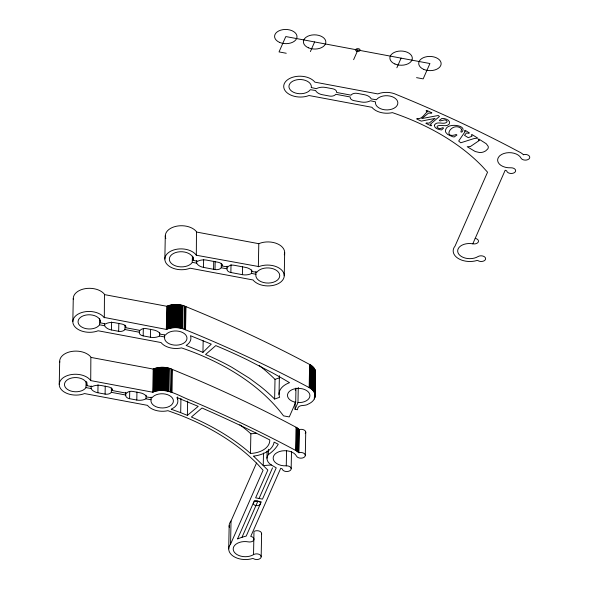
<?xml version="1.0" encoding="UTF-8"?>
<svg xmlns="http://www.w3.org/2000/svg" width="589" height="589" viewBox="0 0 589 589"><rect width="100%" height="100%" fill="white"/><g stroke="black" fill="none" stroke-linecap="round" stroke-linejoin="round"><path stroke-width="0.88" d="M295.155 402.177L295.015 409.296L297.467 409.753C297.828 403.59 304.609 406.741 308.261 404.083C310.697 403.009 313.017 401.367 314.312 398.974C316.985 394.24 312.884 388.99 308.489 387.223L299.16 382.283A1161.029 735.374 1.1 0 0 194.296 333.389L185.609 329.833C179.623 327.057 172.437 326.895 166.334 329.42L104.01 317.397A16.455 10.425 1.1 0 0 81.429 312.634A16.455 10.425 1.1 0 0 75.105 327.013A16.455 10.425 1.1 0 0 98.127 330.775L161.04 342.548A16.455 10.425 1.1 0 0 181.53 347.9A229.968 145.652 1.1 0 1 283.508 415.856L289.273 416.931L295.707 402.302L295.965 388.055M59.246 384.396L59.688 361.248M72.83 321.601L73.272 298.454M151.123 397.096L151.034 399.931A11.22 7.105 1.1 0 0 158.066 407.426A11.22 7.105 1.1 0 0 171.193 405.188L171.532 404.886A11.22 7.105 1.1 0 0 167.615 394.704A11.22 7.105 1.1 0 0 151.969 397.796L146.794 396.993A9.917 6.28 1.1 0 0 139.991 392.775L132.79 391.427A5.294 3.357 1.1 0 0 126.547 393.209L112.131 390.507A5.294 3.357 1.1 0 0 108.288 386.84L101.08 385.493A9.917 6.28 1.1 0 0 91.884 386.723L86.841 385.611A11.22 7.105 1.1 0 0 72.322 377.858A11.22 7.105 1.1 0 0 67.293 389.285A11.22 7.105 1.1 0 0 85.906 387.739L86.127 381.355M86.804 385.773L86.877 382.209M256.509 463.057L231.021 521.015L230.571 544.162A16.44 10.411 1.1 0 0 233.428 556.303A16.44 10.411 1.1 0 0 252.49 558.541L253.476 558.652A4.491 2.842 1.1 0 0 259.823 558.762A4.491 2.842 1.1 0 0 259.882 554.742A4.491 2.842 1.1 0 0 253.535 554.632A11.949 7.569 1.1 0 1 233.583 550.899A11.949 7.569 1.1 0 1 248.352 541.88A4.491 2.842 1.1 0 0 253.874 539.958A4.491 2.842 1.1 0 0 250.745 536.424L280.725 468.277L282.227 468.903A4.491 2.842 1.1 0 0 287.13 471.517A4.491 2.842 1.1 0 0 291.165 468.454A4.491 2.842 1.1 0 0 286.269 465.84A11.964 7.583 1.1 0 1 274.864 462.07A11.964 7.583 1.1 0 1 275.144 453.986L275.497 453.663A11.964 7.583 1.1 0 1 287.093 450.828A11.964 7.583 1.1 0 1 296.532 456.136A4.491 2.842 1.1 0 0 302.164 458.058A4.491 2.842 1.1 0 0 305.095 454.524A4.491 2.842 1.1 0 0 299.462 452.602L298.91 452.757L296.238 450.725L285.577 445.078A1161.029 735.374 1.1 0 0 191.565 400.741C179.63 396.507 166.076 386.347 152.75 392.215L90.721 380.604L90.868 357.044A16.455 10.425 1.1 0 0 71.608 351.456A16.455 10.425 1.1 0 0 59.761 362.338M151.071 399.762L145.991 398.812A9.917 6.28 1.1 0 1 136.795 400.041L129.587 398.694A5.294 3.357 1.1 0 1 125.744 395.028L111.328 392.326A5.294 3.357 1.1 0 1 105.092 394.107L97.884 392.76A9.917 6.28 1.1 0 1 91.081 388.541L91.133 385.869M97.884 392.76L98.039 384.75M164.692 335.193L164.618 337.136A11.22 7.105 1.1 0 0 171.657 344.631A11.22 7.105 1.1 0 0 184.784 342.4L185.115 342.099A11.22 7.105 1.1 0 0 181.206 331.916A11.22 7.105 1.1 0 0 165.553 335.001L160.377 334.206A9.917 6.28 1.1 0 0 153.582 329.98L146.374 328.633A5.294 3.357 1.1 0 0 140.13 330.414L125.715 327.72A5.294 3.357 1.1 0 0 121.871 324.046L114.664 322.698A9.917 6.28 1.1 0 0 105.468 323.928L100.432 322.816A11.22 7.105 1.1 0 0 85.913 315.063A11.22 7.105 1.1 0 0 80.884 326.497A11.22 7.105 1.1 0 0 99.489 324.944L99.71 318.561M100.395 322.978L100.447 320.306M104.312 317.81L104.452 294.25A16.455 10.425 1.1 0 0 85.191 288.662A16.455 10.425 1.1 0 0 73.353 299.543M164.655 336.974L159.575 336.017A9.917 6.28 1.1 0 1 150.386 337.247L143.179 335.899A5.294 3.357 1.1 0 1 139.328 332.233L124.92 329.531A5.294 3.357 1.1 0 1 118.676 331.312L111.468 329.965A9.917 6.28 1.1 0 1 104.673 325.746L104.702 323.965M105.092 394.107L105.24 386.097M111.468 329.965L111.623 321.955M111.328 392.326L111.417 387.879M112.131 390.507L112.168 388.733M118.676 331.312L118.831 323.302M124.92 329.531L125.001 325.084M125.715 327.72L125.752 325.938M125.744 395.028L125.796 392.355M129.587 398.694L129.727 391.575M136.795 400.041L136.95 392.031M139.328 332.233L139.365 330.451M143.179 335.899L143.311 328.78M145.991 398.812L146.057 395.256M150.386 337.247L150.534 329.236M152.75 392.215L153.192 369.067C159.295 366.542 166.481 366.697 172.467 369.472L192.007 377.593A1161.029 735.374 1.1 0 1 286.018 421.93L296.679 427.577L299.352 429.609L298.91 452.757M153.339 391.965L153.781 368.817M154.075 391.692L154.517 368.545M154.833 391.449L155.282 368.302M155.614 391.229L156.063 368.081M156.416 391.03L156.858 367.882M157.226 390.86L157.675 367.713M158.058 390.721L158.5 367.573M159.575 336.017L159.648 332.461M158.897 390.61L159.339 367.462M159.744 390.522L160.193 367.374M160.598 390.463L161.047 367.315M161.46 390.441L161.901 367.293M162.321 390.441L162.763 367.293M164.846 259.027L165.288 235.88M163.182 390.47L163.624 367.322M164.044 390.522L164.486 367.374M164.891 390.61L165.34 367.462M166.334 329.42L166.775 306.273C172.879 303.747 180.065 303.909 186.058 306.685L194.738 310.241A1161.029 735.374 1.1 0 1 299.602 359.135L308.938 364.076C312.759 365.769 316.58 369.745 315.38 374.251M165.737 390.721L166.186 367.573M166.923 329.17L167.364 306.03M167.659 328.898L168.108 305.75M166.577 390.868L167.018 367.72M168.425 328.655L168.866 305.507M167.401 391.037L167.843 367.889M169.205 328.434L169.647 305.286M168.211 391.229L168.653 368.081M170 328.235L170.442 305.087M168.999 391.449L169.448 368.302M170.817 328.066L171.259 304.918M171.642 327.926L172.091 304.778M170.53 391.972L170.972 368.824M171.259 392.274L171.701 369.126M172.481 327.815L172.93 304.668M172.025 392.62L172.408 369.443M173.328 327.727L173.777 304.579M174.189 327.675L174.631 304.528M175.043 327.646L175.493 304.498M175.905 327.646L176.354 304.498M176.766 327.675L177.215 304.528M177.628 327.727L178.069 304.587M178.482 327.815L178.923 304.668M177.583 399.614L177.635 396.927M179.328 327.933L179.77 304.785M180.16 328.073L180.602 304.925M180.985 328.242L181.427 305.095M181.795 328.434L182.237 305.286M180.683 412.653L171.193 409.23L171.959 408.759A15.712 9.947 1.1 0 0 174.808 406.925L175.279 406.498A15.712 9.947 1.1 0 0 176.891 397.546L198.206 406.366L187.383 415.385L180.683 412.653L180.956 398.341M182.59 328.662L183.032 305.514M184.114 329.177L184.556 306.03M184.843 329.479L185.292 306.332M185.55 329.796L185.999 306.648M187.383 415.385L187.655 401.072M255.994 271.588L255.891 274.496A11.964 7.583 1.1 0 0 263.393 282.492A11.964 7.583 1.1 0 0 277.397 280.106L277.758 279.79A11.964 7.583 1.1 0 0 273.583 268.93A11.964 7.583 1.1 0 0 256.892 272.221L252.394 271.625A9.917 6.28 1.1 0 0 245.598 267.406L234.061 265.249A5.294 3.357 1.1 0 0 227.818 267.031L222.053 265.948A5.294 3.357 1.1 0 0 218.21 262.282L206.68 260.124A9.917 6.28 1.1 0 0 197.484 261.354L193.185 260.301A11.964 7.583 1.1 0 0 177.701 252.033A11.964 7.583 1.1 0 0 172.334 264.225A11.964 7.583 1.1 0 0 192.191 262.576L192.456 256.119M193.133 260.537L193.207 256.973M196.321 255.236L196.027 254.823A16.455 10.425 1.1 0 0 173.446 250.053A16.455 10.425 1.1 0 0 167.121 264.432A16.455 10.425 1.1 0 0 190.144 268.201L253.056 279.974A16.455 10.425 1.1 0 0 281.005 281.844L281.498 281.402A16.455 10.425 1.1 0 0 279.517 268.319A16.455 10.425 1.1 0 0 258.939 266.596L196.321 255.236L196.468 231.676A16.455 10.425 1.1 0 0 175.978 226.331A16.455 10.425 1.1 0 0 165.811 238.589M255.943 274.26L251.591 273.443A9.917 6.28 1.1 0 1 242.396 274.673L230.866 272.516A5.294 3.357 1.1 0 1 227.023 268.849L221.258 267.767A5.294 3.357 1.1 0 1 215.014 269.548L203.485 267.391A9.917 6.28 1.1 0 1 196.682 263.165L196.733 260.5M203.485 267.391L203.639 259.381M202.947 352.369L211.282 344.145L190.446 335.708A16.337 10.344 1.1 0 1 186.146 345.426L202.947 352.369L203.168 340.744M213.571 269.276L213.726 261.266M215.014 269.548L215.169 261.538M221.258 267.767L221.339 263.312M222.053 265.948L222.09 264.166M227.023 268.849L227.074 266.176M230.866 272.516L231.021 264.505M228.716 548.86L229.165 525.712M242.396 274.673L242.55 266.662M251.591 273.443L251.665 269.88M250.48 453.449L246.739 450.18A233.612 147.964 1.1 0 0 191.396 417.019L201.975 408L210.98 411.961A1157.385 733.062 1.1 0 1 263.055 436.523L269.755 439.902A20.998 13.297 1.1 0 1 250.48 453.449L250.862 433.776L247.122 430.507A233.612 147.964 1.1 0 0 239.789 424.743M258.35 266.839L258.792 243.691L259.381 243.448A16.455 10.425 1.1 0 1 277.662 243.912A16.455 10.425 1.1 0 1 284.288 254.787M253.535 554.632L253.962 532.375M261.17 556.774L261.612 533.627M263.489 453.037L263.246 465.56L271.396 464.993L276.226 467.865L262.48 499.119L255.633 497.838L267.848 470.066L253.491 456.077L254.058 456.033A25.489 16.146 1.1 0 0 273.671 443.922L274.113 442.111L278.251 444.246A49.476 31.335 1.1 0 1 268.319 454.627A14.143 8.96 1.1 0 0 271.396 464.993M266.972 458.227L267.104 451.071M268.319 454.627L268.422 449.26M274.629 399.047A230.424 145.947 1.1 0 0 260.235 386.251L249.486 378.278L231.786 367.256A230.424 145.947 1.1 0 0 205.554 354.512L215.788 345.603A521.103 330.054 1.1 0 1 247.755 360.041L272.081 372.646A521.103 330.054 1.1 0 1 289.538 382.688A21.167 13.407 1.1 0 0 279.62 397.303L274.629 399.047L275.011 379.375A230.424 145.947 1.1 0 0 260.61 366.579L259.241 365.519M279.031 394.461L279.392 375.686M284.237 275.77L284.678 252.622M286.269 465.84L286.556 450.71M291.165 468.454L291.489 451.542M295.376 390.603L295.413 388.821M295.582 450.364L296.031 427.216M296.238 450.725L296.679 427.577M296.856 451.115L297.298 427.967M295.015 409.296L297.975 402.574L298.262 387.437M297.445 451.52L297.887 428.372M297.997 451.94L298.439 428.792M298.513 452.381L298.962 429.234M305.293 455.26L305.743 432.112M309.173 387.569L309.615 364.422M309.821 387.93L310.263 364.782M310.44 388.32L310.882 365.173M311.029 388.725L311.471 365.578M311.581 389.152L312.023 366.005M312.104 389.594L312.545 366.446M312.582 390.051L313.024 366.903M313.024 390.522L313.473 367.374M313.429 391.008L313.878 367.86M313.797 391.508L314.239 368.361M314.114 392.016L314.563 368.869M314.312 398.974L314.342 397.2M314.401 392.539L314.843 369.391M314.636 393.062L315.078 369.914M314.82 395.263L315.277 370.452M314.931 397.398L315.424 370.989M315.056 396.861L315.527 371.534M310.388 51.582L314.622 41.952M353.628 59.673L357.862 50.043M396.868 67.764L401.102 58.134M230.571 544.162L263.084 470.25L258.034 464.669A229.968 145.652 1.1 0 0 178.828 414.627L167.939 410.688A16.455 10.425 1.1 0 1 147.456 405.342L84.536 393.57A16.455 10.425 1.1 0 1 61.521 389.8A16.455 10.425 1.1 0 1 67.845 375.421A16.455 10.425 1.1 0 1 90.426 380.192L90.721 380.604M253.395 502.91L237.529 538.994A41.031 25.99 1.1 0 1 241.726 537.374L242.454 537.139A41.031 25.99 1.1 0 1 246.217 536.093L260.242 504.191M253.55 502.572L254.433 500.562L261.28 501.843L260.397 503.853M241.983 537.293L257.857 501.202A3.593 2.275 1.1 0 1 260.485 503.44L259.992 504.574A3.593 2.275 1.1 0 1 255.935 505.561A3.593 2.275 1.1 0 1 253.307 503.323L253.8 502.196A3.593 2.275 1.1 0 1 257.857 501.202M259.057 498.478L272.523 467.857M523.459 154.789L522.973 154.333A16.455 10.425 1.1 0 0 519.365 151.969L510.03 147.029A1161.029 735.374 1.1 0 0 405.166 98.135L396.426 94.542A16.455 10.425 1.1 0 0 377.799 93.916L314.879 82.143A16.455 10.425 1.1 0 0 292.306 77.373A16.455 10.425 1.1 0 0 285.982 91.751A16.455 10.425 1.1 0 0 308.997 95.521L371.917 107.294A16.455 10.425 1.1 0 0 392.399 112.639A229.968 145.652 1.1 0 1 482.494 166.621L487.545 172.194L455.032 246.114A16.44 10.411 1.1 0 0 457.889 258.254A16.44 10.411 1.1 0 0 476.95 260.493L477.937 260.603A4.491 2.842 1.1 0 0 484.283 260.713A4.491 2.842 1.1 0 0 484.342 256.694A4.491 2.842 1.1 0 0 477.996 256.583A11.949 7.569 1.1 0 1 458.043 252.85A11.949 7.569 1.1 0 1 472.805 243.831L505.185 170.228L506.687 170.847A4.491 2.842 1.1 0 0 511.591 173.468A4.491 2.842 1.1 0 0 515.625 170.405A4.491 2.842 1.1 0 0 510.729 167.791A11.964 7.583 1.1 0 1 499.325 164.022A11.964 7.583 1.1 0 1 499.597 155.938L499.958 155.614A11.964 7.583 1.1 0 1 511.554 152.779A11.964 7.583 1.1 0 1 520.993 158.088A4.491 2.842 1.1 0 0 526.625 160.009A4.491 2.842 1.1 0 0 529.555 156.475A4.491 2.842 1.1 0 0 523.923 154.554L523.371 154.708M275.011 379.375L279.164 377.917M299.352 429.609L299.904 429.455A4.491 2.842 1.1 0 1 304.697 430.397A4.491 2.842 1.1 0 1 305.235 433.541M286.247 53.26L279.039 51.913L285.798 36.555L429.926 63.531L423.174 78.882L416.548 77.645M196.77 232.088L258.792 243.691M192.338 262.355L196.682 263.165M104.754 294.662L166.775 306.273M99.593 324.797L104.673 325.746M91.17 357.457L153.192 369.067M86.009 387.591L91.081 388.541M295.707 402.302A11.22 7.105 1.1 0 1 290.311 390.676A11.22 7.105 1.1 0 1 309.078 392.907A11.22 7.105 1.1 0 1 297.975 402.574M253.977 531.484A4.491 2.842 1.1 0 1 259.403 531.123A4.491 2.842 1.1 0 1 261.45 534.363M229.342 527.346A16.44 10.411 1.1 0 1 231.021 521.015M256.075 433.136A20.998 13.297 1.1 0 1 250.862 433.776M475.205 238.376A4.491 2.842 1.1 0 1 478.334 241.91A4.491 2.842 1.1 0 1 472.805 243.831M461.504 129.587L460.87 131.87L461.798 132.164C468.27 125.162 447.728 122.512 445.851 129.234A8.025 5.08 1.1 0 0 445.836 132.392L447.566 134.366L452.411 136.655L454.126 136.994L456.909 135.065L456.298 134.491C442.95 139.159 450.143 123.918 459.022 127.217A4.727 2.989 1.1 0 1 461.32 129.028L461.504 129.587M434.358 125.236C434.351 128.63 438.908 129.609 441.595 129.941L443.605 128.107L442.832 127.658L440.572 128.535L438.827 128.431L437.031 127.327L437.274 126.105C440.896 123.948 446.212 127.71 449.311 123.962C451.093 120.053 444.901 118.227 441.978 118.411L439.284 120.399L440.145 120.922L444.96 119.847L446.712 120.62L447.147 121.783C444.04 125.612 436.935 120.178 434.358 125.236M465.082 131.656L458.669 141.036L460.745 142.788L474.329 138.467L477.834 138.179L471.944 134.513L471.31 134.925L472.12 135.934L471.855 136.317L468.248 137.671L464.515 135.352L466.459 132.974L468.741 133.328L469.374 132.923L465.155 130.294L464.522 130.706L465.082 131.656M311.301 87.555L316.345 88.674A9.917 6.28 1.1 0 1 325.54 87.444L332.748 88.792A5.294 3.357 1.1 0 1 336.591 92.458L351.007 95.16A5.294 3.357 1.1 0 1 357.251 93.379L364.451 94.726A9.917 6.28 1.1 0 1 371.254 98.945L376.43 99.747A11.22 7.105 1.1 0 1 392.075 96.655A11.22 7.105 1.1 0 1 395.992 106.837L395.653 107.139A11.22 7.105 1.1 0 1 382.526 109.377A11.22 7.105 1.1 0 1 375.495 101.875L370.452 100.763A9.917 6.28 1.1 0 1 361.256 101.993L354.048 100.645A5.294 3.357 1.1 0 1 350.205 96.971L335.789 94.277A5.294 3.357 1.1 0 1 329.546 96.059L322.345 94.711A9.917 6.28 1.1 0 1 315.542 90.485L310.366 89.69A11.22 7.105 1.1 0 1 291.754 91.236A11.22 7.105 1.1 0 1 296.782 79.809A11.22 7.105 1.1 0 1 311.301 87.555M427.202 111.785C424.492 114.185 421.496 119.81 417.196 118.485L416.666 118.926L421.253 121.128L435.094 118.396L429.086 123.167L426.429 122.917L425.899 123.359L431.089 125.855L431.619 125.405L430.507 124.419L430.714 123.948L439.453 116.489L438.231 115.496L421.783 118.573L428.615 113.059L431.31 113.294L431.855 112.838L426.657 110.342L426.119 110.806L427.202 111.785M479.129 140.594L470.346 146.565L467.187 146.727L475.22 151.52L479.35 152.492A7.458 4.719 1.1 0 0 483.466 151.977L485.66 150.917L487.795 148.892A7.34 4.653 1.1 0 0 488.141 146.286L486.264 143.753L478.842 139.041L478.209 139.453L479.129 140.594M308.43 47.805A11.22 7.105 1.1 0 0 325.82 42.511A11.22 7.105 1.1 0 0 309.615 35.531A11.22 7.105 1.1 0 0 308.43 47.805M356.625 51.214A2.246 1.421 1.1 0 0 360.1 50.153A2.246 1.421 1.1 0 0 356.86 48.762A2.246 1.421 1.1 0 0 356.625 51.214M423.741 69.384A11.22 7.105 1.1 0 0 441.124 64.091A11.22 7.105 1.1 0 0 424.919 57.111A11.22 7.105 1.1 0 0 423.741 69.384M394.91 63.987A11.22 7.105 1.1 0 0 412.3 58.694A11.22 7.105 1.1 0 0 396.095 51.714A11.22 7.105 1.1 0 0 394.91 63.987M279.606 42.408A11.22 7.105 1.1 0 0 296.989 37.114A11.22 7.105 1.1 0 0 280.791 30.135A11.22 7.105 1.1 0 0 279.606 42.408"/></g></svg>
